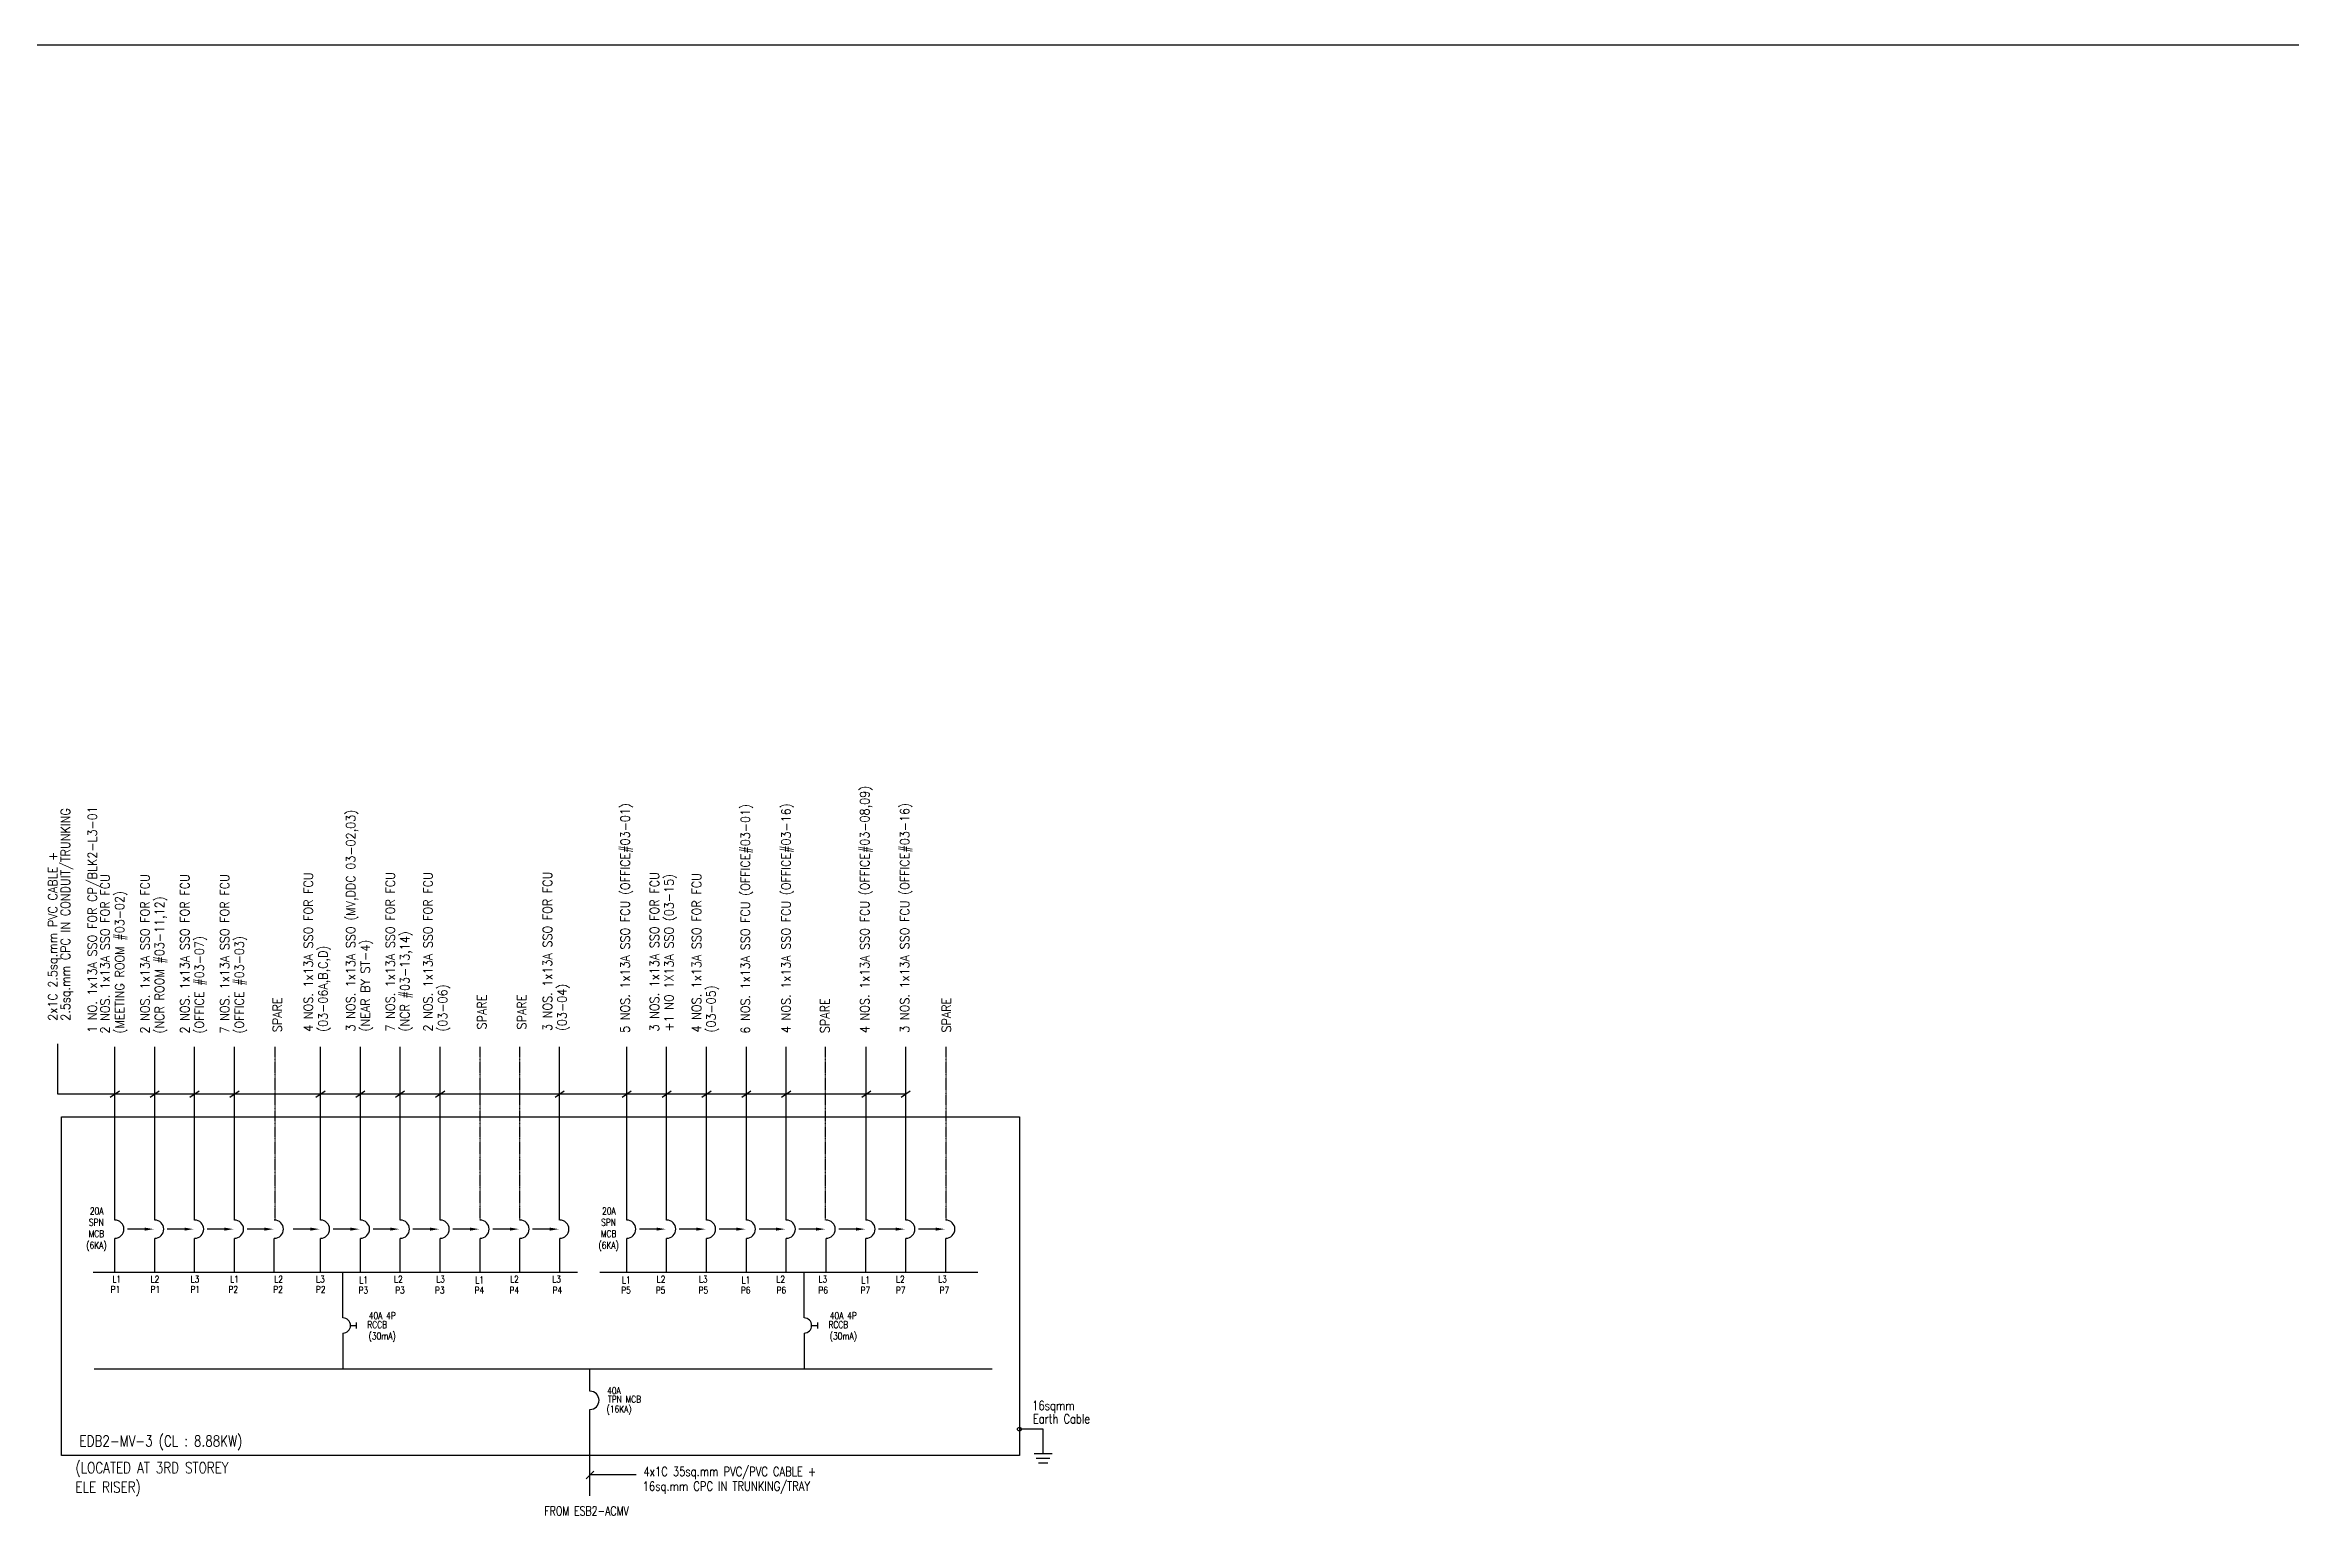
# Model space of a CAD drawing. Header units: millimetres. Extents: x 1219726 to 1461601, y 256790 to 556099.
# Drawn here: x 1288891 to 1362767, y 396057 to 444675 of the extents above; entities that cross this region are included whole.
import ezdxf
from ezdxf.enums import TextEntityAlignment as Align

# ---------------------------------------------------------------- set-up
doc = ezdxf.new("R2010")
doc.units = ezdxf.units.MM
doc.header["$LTSCALE"] = 0.01
doc.linetypes.add('DASHED', pattern=[19.05, 12.7, -6.35])
doc.linetypes.add('{ -E- }', pattern=[0])
doc.styles.add('100', font='romans.shx', dxfattribs={"width": 0.8, "height": 250})
doc.styles.add('A2', font='SIMPLEX.shx', dxfattribs={"width": 0.95, "height": 190})
doc.styles.add('PwNote', font='Romans.shx', dxfattribs={"width": 0.75, "bigfont": 'Special.shx'})
doc.styles.add('ROMANS', font='romans', dxfattribs={"width": 0.75})

msp = doc.modelspace()

# ---------------------------------------------------------------- linework, layer by layer
at = {"linetype": '{ -E- }'}
for p, q in [((1291189, 406025), (1291189, 411725)), ((1292501, 406025), (1292501, 411725)), ((1293813, 406025), (1293813, 411725)), ((1295124, 406025), (1295124, 411725)), ((1297956, 406025), (1297956, 411725)), ((1299267, 406025), (1299267, 411725)), ((1300571, 406025), (1300571, 411725)), ((1301891, 406025), (1301891, 411725)), ((1305820, 406025), (1305820, 411725)), ((1308026, 406025), (1308026, 411725)), ((1309338, 406025), (1309338, 411725)), ((1310649, 406025), (1310649, 411725)), ((1311961, 406025), (1311961, 411725)), ((1313273, 406025), (1313273, 411725)), ((1315907, 406025), (1315907, 411725)), ((1317203, 406025), (1317203, 411725)), ((1298693, 402804), (1298693, 404306)), ((1313859, 402804), (1313859, 404306)), ((1298693, 402304), (1298693, 401123)), ((1313859, 402304), (1313859, 401123)), ((1306816, 400396), (1306816, 401123)), ((1306816, 396958), (1306816, 399796)), ((1321722, 399147), (1320943, 399147))]:
    msp.add_line(p, q, dxfattribs=at)
at = {"linetype": 'DASHED', "ltscale": 10}
for p, q in [((1296464, 406025), (1296464, 411725)), ((1303202, 406025), (1303202, 411725)), ((1304514, 406025), (1304514, 411725)), ((1314562, 406025), (1314562, 411725)), ((1318529, 406025), (1318529, 411725))]:
    msp.add_line(p, q, dxfattribs=at)
for p, q in [((1291039, 410061), (1291340, 410270)), ((1292350, 410061), (1292652, 410270)), ((1293662, 410061), (1293963, 410270)), ((1294974, 410061), (1295275, 410270)), ((1297805, 410061), (1298107, 410270)), ((1299117, 410061), (1299418, 410270)), ((1300420, 410061), (1300722, 410270)), ((1301740, 410061), (1302041, 410270)), ((1305669, 410061), (1305971, 410270)), ((1307875, 410061), (1308177, 410270)), ((1309187, 410061), (1309488, 410270)), ((1310498, 410061), (1310800, 410270)), ((1311810, 410061), (1312112, 410270)), ((1313122, 410061), (1313423, 410270)), ((1315757, 410061), (1316058, 410270)), ((1317052, 410061), (1317353, 410270)), ((1292170, 405725), (1291605, 405725)), ((1293482, 405725), (1292917, 405725)), ((1294793, 405725), (1294229, 405725)), ((1296105, 405725), (1295540, 405725)), ((1297625, 405725), (1297060, 405725)), ((1298936, 405725), (1298372, 405725)), ((1300248, 405725), (1299683, 405725)), ((1301560, 405725), (1300995, 405725)), ((1302871, 405725), (1302307, 405725)), ((1304183, 405725), (1303618, 405725)), ((1305494, 405725), (1304930, 405725)), ((1309007, 405725), (1308442, 405725)), ((1310318, 405725), (1309754, 405725)), ((1311630, 405725), (1311065, 405725)), ((1312941, 405725), (1312377, 405725)), ((1314253, 405725), (1313688, 405725)), ((1315565, 405725), (1315000, 405725)), ((1316876, 405725), (1316312, 405725)), ((1318188, 405725), (1317623, 405725)), ((1291189, 404306), (1291189, 405413)), ((1292501, 404306), (1292501, 405413)), ((1293813, 404306), (1293813, 405413)), ((1295124, 404306), (1295124, 405413)), ((1296436, 404306), (1296436, 405413)), ((1297956, 404306), (1297956, 405413)), ((1299267, 404306), (1299267, 405413)), ((1300579, 404306), (1300579, 405413)), ((1301891, 404306), (1301891, 405413)), ((1303202, 404306), (1303202, 405413)), ((1304514, 404306), (1304514, 405413)), ((1305826, 404306), (1305826, 405413)), ((1308026, 404306), (1308026, 405413)), ((1309338, 404306), (1309338, 405413)), ((1310649, 404306), (1310649, 405413)), ((1311961, 404306), (1311961, 405413)), ((1313273, 404306), (1313273, 405413)), ((1314584, 404306), (1314584, 405413)), ((1315896, 404306), (1315896, 405413)), ((1317207, 404306), (1317207, 405413)), ((1318519, 404306), (1318519, 405413)), ((1299143, 402454), (1299143, 402654)), ((1314309, 402454), (1314309, 402654)), ((1298943, 402554), (1299143, 402554)), ((1314109, 402554), (1314309, 402554)), ((1321722, 398340), (1321722, 399147)), ((1321422, 398340), (1322022, 398340)), ((1306691, 397514), (1306941, 397765)), ((1308335, 397639), (1306816, 397639)), ((1321497, 398190), (1321947, 398190)), ((1321572, 398040), (1321872, 398040))]:
    msp.add_line(p, q)
at = {"color": 2}
msp.add_lwpolyline([(1219726, 444675), (1439376, 444675), (1439376, 256790), (1219726, 256790)], close=True, dxfattribs=at)
at = {"linetype": '{ -E- }'}
msp.add_lwpolyline([(1317192, 410165), (1289320, 410165), (1289320, 411818)], dxfattribs=at)
msp.add_lwpolyline([(1289435, 409424), (1320943, 409424), (1320943, 398283), (1289435, 398283)], close=True, dxfattribs=at)
at = {"const_width": 50}
for points in [[(1290468, 404306), (1306417, 404306)], [(1307137, 404306), (1319579, 404306)], [(1290505, 401123), (1320048, 401123)]]:
    msp.add_lwpolyline(points, dxfattribs=at)
msp.add_circle((1320943, 399147), 63.8)
for centre, radius in [((1291189, 405725), 300), ((1292501, 405725), 300), ((1293813, 405725), 300), ((1295124, 405725), 300), ((1296436, 405725), 300), ((1297956, 405725), 300), ((1299267, 405725), 300), ((1300579, 405725), 300), ((1301891, 405725), 300), ((1303202, 405725), 300), ((1304514, 405725), 300), ((1305826, 405725), 300), ((1308026, 405725), 300), ((1309338, 405725), 300), ((1310649, 405725), 300), ((1311961, 405725), 300), ((1313273, 405725), 300), ((1314584, 405725), 300), ((1315896, 405725), 300), ((1317207, 405725), 300), ((1318519, 405725), 300), ((1298693, 402554), 250), ((1313859, 402554), 250), ((1306816, 400096), 300)]:
    msp.add_arc(centre, radius, 270, 90)
for points in [[(1292170, 405775), (1292470, 405725), (1292170, 405675)], [(1293482, 405775), (1293782, 405725), (1293482, 405675)], [(1294793, 405775), (1295093, 405725), (1294793, 405675)], [(1296105, 405775), (1296405, 405725), (1296105, 405675)], [(1297625, 405775), (1297925, 405725), (1297625, 405675)], [(1298936, 405775), (1299236, 405725), (1298936, 405675)], [(1300248, 405775), (1300548, 405725), (1300248, 405675)], [(1301560, 405775), (1301860, 405725), (1301560, 405675)], [(1302871, 405775), (1303171, 405725), (1302871, 405675)], [(1304183, 405775), (1304483, 405725), (1304183, 405675)], [(1305494, 405775), (1305794, 405725), (1305494, 405675)], [(1309007, 405775), (1309307, 405725), (1309007, 405675)], [(1310318, 405775), (1310618, 405725), (1310318, 405675)], [(1311630, 405775), (1311930, 405725), (1311630, 405675)], [(1312941, 405775), (1313241, 405725), (1312941, 405675)], [(1314253, 405775), (1314553, 405725), (1314253, 405675)], [(1315565, 405775), (1315865, 405725), (1315565, 405675)], [(1316876, 405775), (1317176, 405725), (1316876, 405675)], [(1318188, 405775), (1318488, 405725), (1318188, 405675)]]:
    msp.add_solid(points)

# ---------------------------------------------------------------- texts
for s, rotation, style, width, p in [('5 NOS. 1x13A SSO FCU (OFFICE#03-01) ', 90, 'A2', 0.9, (1308124, 412178)), ('6 NOS. 1x13A SSO FCU (OFFICE#03-01) ', 90, 'A2', 0.9, (1312079, 412152)), ('4 NOS. 1x13A SSO FCU (OFFICE#03-16) ', 90, 'A2', 0.9, (1313417, 412173)), ('4 NOS. 1x13A SSO FCU (OFFICE#03-08,09) ', 90, 'A2', 0.9, (1316006, 412170)), ('3 NOS. 1x13A SSO FCU (OFFICE#03-16) ', 90, 'A2', 0.9, (1317319, 412183)), ('2.5sq.mm CPC IN CONDUIT/TRUNKING', 90, 'A2', 0.9, (1289716, 412579)), ('1 NO. 1x13A SSO FOR CP/BLK2-L3-01', 90, 'A2', 0.9, (1290599, 412182)), ('3 NOS. 1x13A SSO (MV,DDC 03-02,03)', 90, 'A2', 0.9, (1299098, 412225)), ('2x1C 2.5sq.mm PVC CABLE +', 90, 'A2', 0.9, (1289298, 412579)), ('4 NOS. 1x13A SSO FOR FCU', 90, 'A2', 0.9, (1297707, 412215)), ('7 NOS. 1x13A SSO FOR FCU', 90, 'A2', 0.9, (1300401, 412225)), ('2 NOS. 1x13A SSO FOR FCU', 90, 'A2', 0.9, (1301642, 412222)), ('3 NOS. 1x13A SSO FOR FCU', 90, 'A2', 0.9, (1305571, 412241)), ('3 NOS. 1x13A SSO FOR FCU', 90, 'A2', 0.9, (1309089, 412223)), ('2 NOS. 1x13A SSO FOR FCU', 90, 'A2', 0.9, (1291020, 412157)), ('(MEETING ROOM #03-02) ', 90, 'A2', 0.9, (1291498, 412157)), ('2 NOS. 1x13A SSO FOR FCU', 90, 'A2', 0.9, (1292331, 412157)), ('2 NOS. 1x13A SSO FOR FCU', 90, 'A2', 0.9, (1293643, 412157)), ('7 NOS. 1x13A SSO FOR FCU', 90, 'A2', 0.9, (1294955, 412157)), ('+1 NO 1X13A SSO (03-15)', 90, 'A2', 0.9, (1309567, 412223)), ('4 NOS. 1x13A SSO FOR FCU', 90, 'A2', 0.9, (1310473, 412191)), ('(NCR ROOM #03-11,12) ', 90, 'A2', 0.9, (1292809, 412157)), ('(OFFICE #03-07) ', 90, 'A2', 0.9, (1294121, 412157)), ('(OFFICE #03-03) ', 90, 'A2', 0.9, (1295433, 412157)), ('(NEAR BY ST-4) ', 90, 'A2', 0.9, (1299576, 412225)), ('(NCR #03-13,14) ', 90, 'A2', 0.9, (1300879, 412225)), ('(03-06A,B,C,D)', 90, 'A2', 0.9, (1298185, 412215)), ('(03-06)', 90, 'A2', 0.9, (1302120, 412222)), ('(03-04)', 90, 'A2', 0.9, (1306049, 412241)), ('SPARE', 90, 'A2', 0.9, (1296684, 412199)), ('SPARE', 90, 'A2', 0.9, (1303411, 412293)), ('SPARE', 90, 'A2', 0.9, (1304723, 412293)), ('(03-05)', 90, 'A2', 0.9, (1310951, 412191)), ('SPARE', 90, 'A2', 0.9, (1314694, 412171)), ('SPARE', 90, 'A2', 0.9, (1318691, 412190)), ('4x1C 35sq.mm PVC/PVC CABLE +', 360, 'PwNote', 0.8, (1308577, 397603)), ('16sq.mm CPC IN TRUNKING/TRAY', 360, 'PwNote', 0.8, (1308551, 397120))]:
    msp.add_text(s, height=300, rotation=rotation, dxfattribs=dict(style=style, width=width)).set_placement(p)
for s, height, style, width, p in [('20A', 225, '100', 0.8, (1290370, 406210)), ('20A', 225, '100', 0.8, (1307217, 406210)), ('MCB', 225, '100', 0.8, (1290329, 405460)), ('SPN', 225, '100', 0.8, (1290338, 405835)), ('MCB', 225, '100', 0.8, (1307176, 405460)), ('SPN', 225, '100', 0.8, (1307185, 405835)), ('(6KA)', 225, '100', 0.8, (1290250, 405080)), ('(6KA)', 225, '100', 0.8, (1307096, 405080)), ('L1', 225, '100', 0.8, (1291111, 403966)), ('L2', 225, '100', 0.8, (1292367, 403966)), ('L3', 225, '100', 0.8, (1293684, 403966)), ('L1', 225, '100', 0.8, (1294982, 403966)), ('L2', 225, '100', 0.8, (1296433, 403966)), ('L3', 225, '100', 0.8, (1297808, 403966)), ('L1', 225, '100', 0.8, (1299233, 403941)), ('L2', 225, '100', 0.8, (1300374, 403966)), ('L3', 225, '100', 0.8, (1301762, 403966)), ('L1', 225, '100', 0.8, (1303049, 403941)), ('L2', 225, '100', 0.8, (1304190, 403966)), ('L3', 225, '100', 0.8, (1305578, 403966)), ('L1', 225, '100', 0.8, (1307873, 403941)), ('L2', 225, '100', 0.8, (1309013, 403966)), ('L3', 225, '100', 0.8, (1310401, 403966)), ('L1', 225, '100', 0.8, (1311808, 403941)), ('L2', 225, '100', 0.8, (1312948, 403966)), ('L3', 225, '100', 0.8, (1314336, 403966)), ('L1', 225, '100', 0.8, (1315743, 403941)), ('L2', 225, '100', 0.8, (1316883, 403966)), ('L3', 225, '100', 0.8, (1318271, 403966)), ('P1', 225, '100', 0.8, (1291055, 403629)), ('P1', 225, '100', 0.8, (1292366, 403629)), ('P1', 225, '100', 0.8, (1293678, 403629)), ('P2', 225, '100', 0.8, (1294926, 403629)), ('P2', 225, '100', 0.8, (1296402, 403629)), ('P2', 225, '100', 0.8, (1297804, 403629)), ('P3', 225, '100', 0.8, (1299205, 403605)), ('P3', 225, '100', 0.8, (1300409, 403605)), ('P3', 225, '100', 0.8, (1301721, 403605)), ('P4', 225, '100', 0.8, (1303021, 403605)), ('P4', 225, '100', 0.8, (1304168, 403605)), ('P4', 225, '100', 0.8, (1305586, 403605)), ('P5', 225, '100', 0.8, (1307844, 403605)), ('P5', 225, '100', 0.8, (1308981, 403605)), ('P5', 225, '100', 0.8, (1310389, 403605)), ('P6', 225, '100', 0.8, (1311779, 403605)), ('P6', 225, '100', 0.8, (1312952, 403605)), ('P6', 225, '100', 0.8, (1314329, 403605)), ('P7', 225, '100', 0.8, (1315714, 403605)), ('P7', 225, '100', 0.8, (1316880, 403605)), ('P7', 225, '100', 0.8, (1318313, 403605)), ('FROM ESB2-ACMV', 300, 'PwNote', 0.75, (1305320, 396307))]:
    msp.add_text(s, height=height, dxfattribs=dict(style=style, width=width)).set_placement(p)
at = {"width": 0.8}
for s, height, style, p in [('RCCB', 225, '100', (1299819, 402583)), ('40A 4P ', 225, '100', (1300047, 402881)), ('RCCB', 225, '100', (1314985, 402583)), ('40A 4P ', 225, '100', (1315213, 402881)), ('(30mA)', 225, '100', (1299985, 402193)), ('(30mA)', 225, '100', (1315151, 402193)), ('40A ', 225, '100', (1307667, 400415)), ('(16KA)', 225, '100', (1307775, 399790)), ('TPN MCB', 225, '100', (1307954, 400131)), ('16sqmm ', 300, 'ROMANS', (1322143, 399873)), ('Earth Cable', 300, 'ROMANS', (1322323, 399485))]:
    msp.add_text(s, height=height, dxfattribs=dict(at, style=style)).set_placement(p, align=Align.MIDDLE)
at = {"ltscale": 1.5, "style": 'PwNote', "width": 0.8}
for s, p in [('EDB2-MV-3 (CL : 8.88KW)', (1290028, 398578)), ('(LOCATED AT 3RD STOREY', (1289896, 397697)), ('ELE RISER)', (1289896, 397058))]:
    msp.add_text(s, height=360, dxfattribs=at).set_placement(p)

doc.saveas('drawing.dxf')
